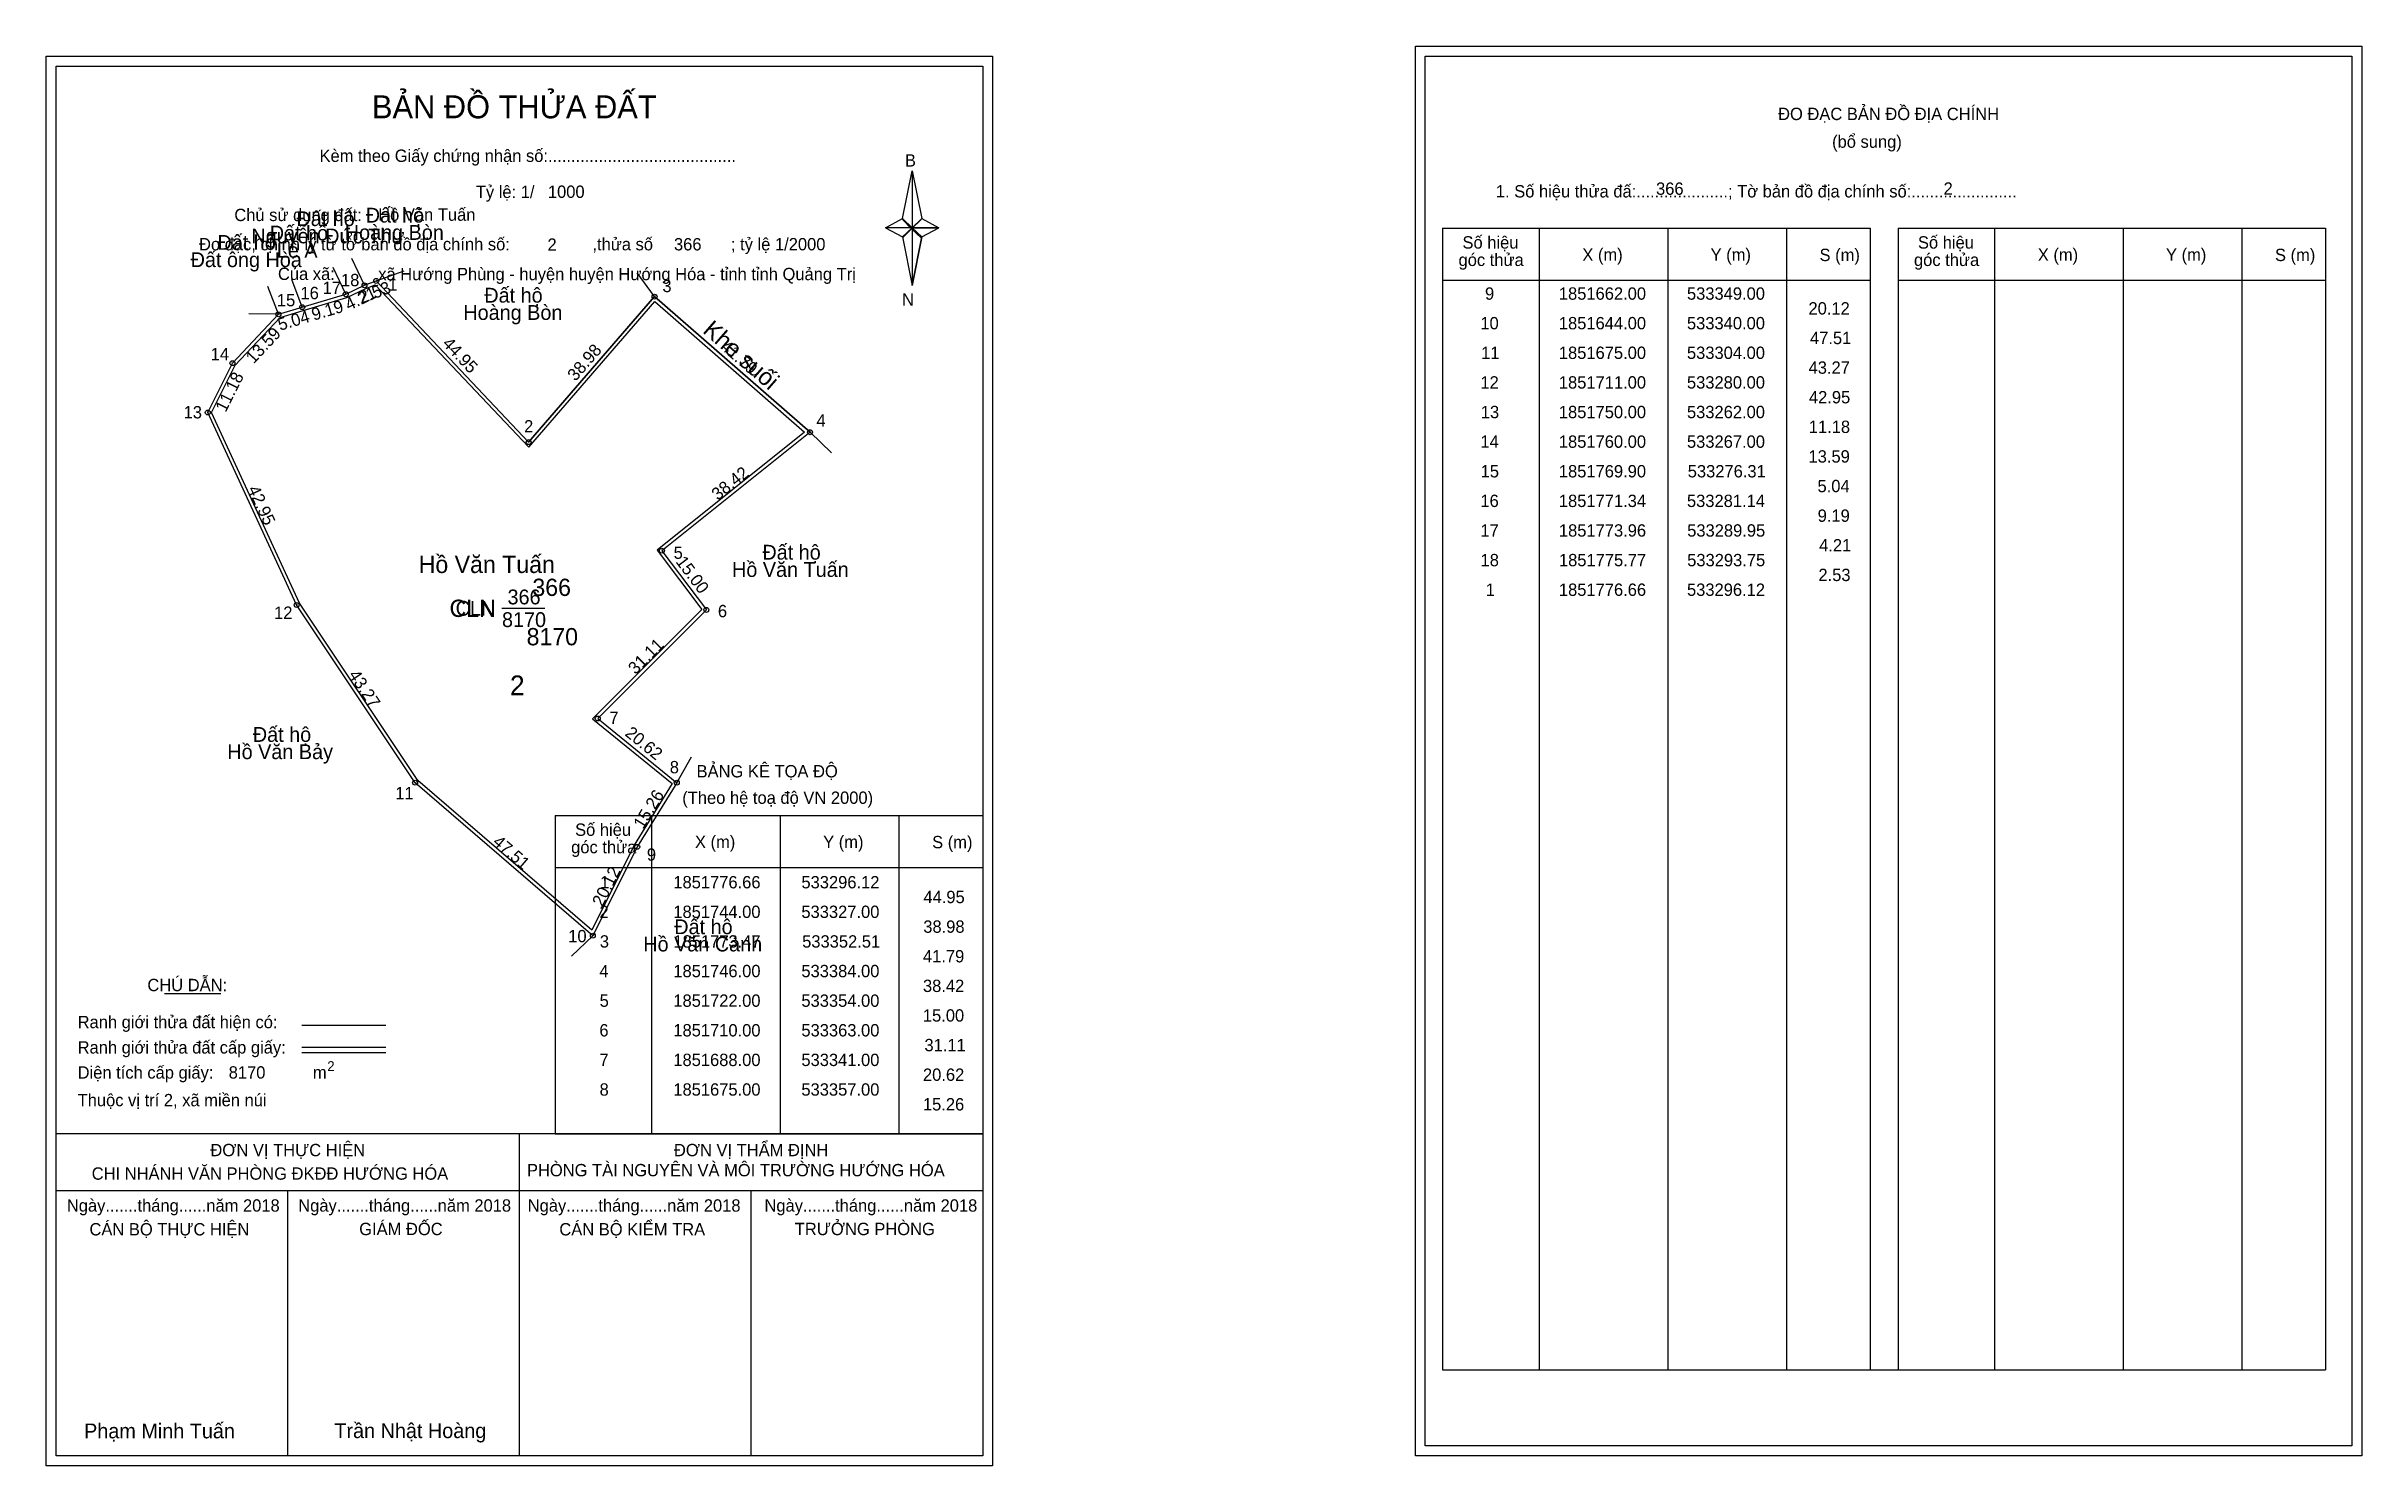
# Model space of a CAD drawing. Extents: x 533229 to 533698, y 1851537 to 1851824.
import ezdxf

# ---------------------------------------------------------------- set-up
doc = ezdxf.new("R2010")
doc.units = 0
for name, color, linetype in [('Level 1', 7, 'Continuous'), ('Level 10', 7, 'Continuous'), ('Level 11', 7, 'Continuous'), ('Level 13', 7, 'Continuous'), ('Level 2', 7, 'Continuous'), ('Level 22', 7, 'Continuous'), ('Level 27', 7, 'Continuous'), ('Level 3', 7, 'Continuous'), ('Level 36', 7, 'Continuous'), ('Level 4', 7, 'Continuous'), ('Level 49', 7, 'Continuous'), ('Level 5', 7, 'Continuous'), ('Level 53', 7, 'Continuous'), ('Level 55', 7, 'Continuous'), ('Level 6', 7, 'Continuous'), ('Level 63', 7, 'Continuous'), ('Level 7', 7, 'Continuous'), ('Level 9', 7, 'Continuous')]:
    doc.layers.add(name, color=color, linetype=linetype)

msp = doc.modelspace()

# ---------------------------------------------------------------- linework, layer by layer
at = {"layer": 'Level 1'}
for p, q in [((533231.3, 1851820.19), (533231.3, 1851820.19)), ((533508.62, 1851822.19), (533508.62, 1851822.19)), ((533402.72, 1851789.31), (533404.69, 1851798.95)), ((533404.69, 1851798.95), (533404.69, 1851787.43)), ((533404.69, 1851798.95), (533406.65, 1851789.31)), ((533399.27, 1851787.43), (533402.72, 1851789.31)), ((533402.72, 1851789.31), (533404.69, 1851787.43)), ((533404.54, 1851787.21), (533402.72, 1851789.09)), ((533404.69, 1851787.43), (533402.72, 1851785.59)), ((533404.54, 1851787.21), (533402.72, 1851785.37)), ((533402.72, 1851785.37), (533404.54, 1851787.21)), ((533406.51, 1851789.09), (533404.54, 1851787.21)), ((533404.54, 1851787.21), (533406.51, 1851789.09)), ((533406.51, 1851785.37), (533404.54, 1851787.21)), ((533406.65, 1851789.31), (533404.69, 1851787.43)), ((533404.69, 1851787.43), (533404.69, 1851775.73)), ((533404.69, 1851787.43), (533410.1, 1851787.43)), ((533404.69, 1851787.43), (533406.65, 1851785.59)), ((533406.65, 1851785.59), (533410.1, 1851787.43)), ((533512.15, 1851787.34), (533598.75, 1851787.34)), ((533531.74, 1851556.07), (533531.74, 1851787.34)), ((533557.81, 1851556.07), (533557.81, 1851787.34)), ((533581.79, 1851787.34), (533581.79, 1851556.07)), ((533598.75, 1851787.34), (533598.75, 1851556.07)), ((533604.41, 1851787.34), (533691.01, 1851787.34)), ((533624, 1851556.07), (533624, 1851787.34)), ((533650.07, 1851556.07), (533650.07, 1851787.34)), ((533674.04, 1851787.34), (533674.04, 1851556.07)), ((533691.01, 1851787.34), (533691.01, 1851556.07)), ((533402.72, 1851785.59), (533404.69, 1851775.73)), ((533406.65, 1851785.59), (533404.69, 1851775.73)), ((533512.15, 1851776.81), (533598.75, 1851776.81)), ((533604.41, 1851776.81), (533691.01, 1851776.81)), ((533332.39, 1851668.37), (533418.99, 1851668.37)), ((533351.98, 1851603.84), (533351.98, 1851668.37)), ((533378.05, 1851603.84), (533378.05, 1851668.37)), ((533402.02, 1851668.37), (533402.02, 1851603.84)), ((533332.39, 1851657.84), (533418.99, 1851657.84)), ((533253.21, 1851632.26), (533264.62, 1851632.26)), ((533281.08, 1851625.85), (533298.09, 1851625.85)), ((533281.08, 1851621.41), (533298.09, 1851621.41)), ((533281.08, 1851620.31), (533298.09, 1851620.31)), ((533338.12, 1851603.84), (533231.29, 1851603.84)), ((533418.99, 1851603.84), (533314.15, 1851603.84)), ((533325.14, 1851538.62), (533325.14, 1851603.84)), ((533332.39, 1851603.84), (533418.99, 1851603.84)), ((533418.99, 1851592.29), (533231.29, 1851592.29)), ((533278.22, 1851538.62), (533278.22, 1851592.29)), ((533372.07, 1851538.62), (533372.07, 1851592.29)), ((533512.15, 1851556.07), (533691.01, 1851556.07)), ((533418.99, 1851538.62), (533418.99, 1851538.62)), ((533696.32, 1851540.62), (533696.32, 1851540.62))]:
    msp.add_line(p, q, dxfattribs=at)
for points in [[(533402.72, 1851789.31), (533404.69, 1851798.95), (533404.69, 1851787.43)], [(533399.27, 1851787.43), (533402.72, 1851785.59), (533404.69, 1851787.43)], [(533404.69, 1851787.43), (533406.65, 1851789.31), (533410.1, 1851787.43)], [(533404.69, 1851787.43), (533404.69, 1851775.73), (533406.65, 1851785.59)]]:
    msp.add_lwpolyline(points, close=True, dxfattribs=at)
at = {"layer": 'Level 10'}
for p, q in [((533281.14, 1851771.34), (533289.95, 1851773.96)), ((533352.51, 1851773.47), (533327, 1851744)), ((533384, 1851746), (533352.51, 1851773.47))]:
    msp.add_line(p, q, dxfattribs=at)
for points in [[(533289.95, 1851773.96), (533293.75, 1851775.77), (533296.12, 1851776.66), (533327, 1851744), (533352.51, 1851773.47), (533384, 1851746), (533354, 1851722), (533363, 1851710), (533341, 1851688), (533357, 1851675), (533349, 1851662), (533340, 1851644), (533304, 1851675), (533280, 1851711), (533262, 1851750), (533267, 1851760), (533276.31, 1851769.9), (533281.14, 1851771.34)], [(533290.2, 1851773.3), (533294.02, 1851775.13), (533295.93, 1851775.84), (533327.02, 1851742.96), (533352.58, 1851772.48), (533382.91, 1851746.02), (533353.03, 1851722.12), (533362.08, 1851710.07), (533339.96, 1851687.95), (533356.08, 1851674.84), (533348.39, 1851662.34), (533339.78, 1851645.12), (533304.53, 1851675.47), (533280.61, 1851711.34), (533262.78, 1851749.99), (533267.58, 1851759.6), (533276.69, 1851769.28), (533281.34, 1851770.67)]]:
    msp.add_lwpolyline(points, close=True, dxfattribs=at)
at = {"layer": 'Level 11'}
for centre in [(533289.95, 1851773.96), (533289.95, 1851773.96), (533293.75, 1851775.77), (533296.12, 1851776.66), (533352.51, 1851773.47), (533276.31, 1851769.9), (533281.14, 1851771.34), (533267, 1851760), (533262, 1851750), (533384, 1851746), (533327, 1851744), (533354, 1851722), (533280, 1851711), (533363, 1851710), (533341, 1851688), (533304, 1851675), (533357, 1851675), (533349, 1851662), (533340, 1851644)]:
    msp.add_circle(centre, 0.5, dxfattribs=at)
at = {"layer": 'Level 27'}
for p, q in [((533289.95, 1851773.96), (533287.38, 1851779.38)), ((533293.75, 1851775.77), (533291.18, 1851781.19)), ((533296.12, 1851776.66), (533301.77, 1851778.69)), ((533352.51, 1851773.47), (533348.96, 1851778.31)), ((533276.31, 1851769.9), (533274.17, 1851775.51)), ((533281.14, 1851771.34), (533279.01, 1851776.95)), ((533276.31, 1851769.9), (533270.31, 1851769.96)), ((533384, 1851746), (533388.35, 1851741.86)), ((533357, 1851675), (533359.98, 1851680.21)), ((533340, 1851644), (533335.68, 1851639.84))]:
    msp.add_line(p, q, dxfattribs=at)
at = {"layer": 'Level 3'}
for p, q in [((533512.15, 1851787.34), (533512.15, 1851556.07)), ((533604.41, 1851787.34), (533604.41, 1851556.07)), ((533332.39, 1851668.37), (533332.39, 1851603.84))]:
    msp.add_line(p, q, dxfattribs=at)
at = {"layer": 'Level 63'}
for points in [[(533229.29, 1851822.19), (533420.99, 1851822.19), (533420.99, 1851536.62), (533229.29, 1851536.62)], [(533231.29, 1851820.19), (533418.99, 1851820.19), (533418.99, 1851538.62), (533231.29, 1851538.62)], [(533506.62, 1851824.19), (533698.32, 1851824.19), (533698.32, 1851538.62), (533506.62, 1851538.62)], [(533508.62, 1851822.19), (533696.32, 1851822.19), (533696.32, 1851540.62), (533508.62, 1851540.62)]]:
    msp.add_lwpolyline(points, close=True, dxfattribs=at)
at = {"layer": 'Level 9'}
msp.add_line((533321.6, 1851710.33), (533330.31, 1851710.33), dxfattribs=at)

# ---------------------------------------------------------------- texts
at = {"layer": 'Level 1'}
for s, height, p in [('BẢN ĐỒ THỬA ĐẤT', 4.6657, (533295.26, 1851809.6)), ('ĐO ĐẠC BẢN ĐỒ ĐỊA CHÍNH', 2.5, (533580.1, 1851809.25)), ('(bổ sung)', 2.5, (533591.04, 1851803.63)), ('Kèm theo Giấy chứng nhận số:.........................................', 2.5, (533284.64, 1851800.77)), ('B', 2.5, (533403.23, 1851799.83)), ('1. Số hiệu thửa đấ:....................; Tờ bản đồ địa chính số:.......................', 2.5, (533522.93, 1851793.57)), ('Chủ sử dụng đất:', 2.5, (533267.38, 1851788.78)), ('Đo đạc, chỉnh lý từ tờ bản đồ địa chính số:                  ,thửa số                 ; tỷ lệ 1/2000', 2.5, (533260.23, 1851782.85)), ('Số hiệu', 2.5, (533516.17, 1851783.21)), ('X (m)', 2.5, (533540.45, 1851780.73)), ('Y (m)', 2.5, (533566.43, 1851780.73)), ('S (m)', 2.5, (533588.5, 1851780.68)), ('Số hiệu', 2.5, (533608.43, 1851783.21)), ('X (m)', 2.5, (533632.71, 1851780.73)), ('Y (m)', 2.5, (533658.68, 1851780.73)), ('S (m)', 2.5, (533680.76, 1851780.68)), ('Của xã:', 2.5, (533276.22, 1851776.85)), ('góc thửa', 2.5, (533515.37, 1851779.68)), ('góc thửa', 2.5, (533607.63, 1851779.68)), ('N', 2.5, (533402.63, 1851771.66)), ('BẢNG KÊ TỌA ĐỘ', 2.5, (533361.02, 1851676.07)), ('(Theo hệ toạ độ VN 2000)', 2.5, (533358.12, 1851670.71)), ('Số hiệu', 2.5, (533336.41, 1851664.23)), ('góc thửa', 2.5, (533335.61, 1851660.7)), ('X (m)', 2.5, (533360.69, 1851661.76)), ('Y (m)', 2.5, (533386.66, 1851661.76)), ('S (m)', 2.5, (533408.74, 1851661.71)), ('CHÚ DẪN:', 2.5, (533249.77, 1851632.76)), ('Ranh giới thửa đất hiện có:', 2.5, (533235.64, 1851625.26)), ('Ranh giới thửa đất cấp giấy:', 2.5, (533235.64, 1851620.12)), ('2', 2, (533286.2, 1851616.57)), ('Diện tích cấp giấy:', 2.5, (533235.64, 1851615.04)), ('m', 2.5, (533283.3, 1851615.06)), ('Thuộc vị trí 2, xã miền núi', 2.5, (533235.64, 1851609.44)), ('ĐƠN VỊ THỰC HIỆN', 2.5, (533262.53, 1851599.32)), ('ĐƠN VỊ THẨM ĐỊNH', 2.5, (533356.43, 1851599.32)), ('CHI NHÁNH VĂN PHÒNG ĐKĐĐ HƯỚNG HÓA', 2.5, (533238.49, 1851594.56)), ('PHÒNG TÀI NGUYÊN VÀ MÔI TRƯỜNG HƯỚNG HÓA', 2.5, (533326.66, 1851595.25)), ('Ngày.......tháng......năm 2018', 2.5, (533233.46, 1851588.09)), ('Ngày.......tháng......năm 2018', 2.5, (533280.33, 1851588.09)), ('Ngày.......tháng......năm 2018', 2.5, (533326.81, 1851588.09)), ('Ngày.......tháng......năm 2018', 2.5, (533374.77, 1851588.09)), ('CÁN BỘ THỰC HIỆN', 2.5, (533238.04, 1851583.27)), ('GIÁM ĐỐC', 2.5, (533292.68, 1851583.33)), ('CÁN BỘ KIỂM TRA', 2.5, (533333.22, 1851583.27)), ('TRƯỞNG PHÒNG', 2.5, (533380.91, 1851583.33)), ('Phạm Minh Tuấn', 3, (533236.95, 1851542.16)), ('Trần Nhật Hoàng', 3, (533287.65, 1851542.21))]:
    msp.add_text(s, height=height, dxfattribs=at).set_placement(p)
at = {"layer": 'Level 11'}
msp.add_text('Tỷ lệ: 1/', height=2.5, dxfattribs=at).set_placement((533316.3, 1851793.46))
at = {"layer": 'Level 13'}
for s, p in [('366', (533322.72, 1851711.13)), ('CLN', (533312.21, 1851708.83)), ('8170', (533321.6, 1851706.53))]:
    msp.add_text(s, height=3, dxfattribs=at).set_placement(p)
at = {"layer": 'Level 2'}
msp.add_text('Hồ Văn Tuấn', height=3.5, dxfattribs=at).set_placement((533304.73, 1851717.48))
at = {"layer": 'Level 22'}
msp.add_text('Khe suối', height=3.5, rotation=318.9005, dxfattribs=at).set_placement((533362.07, 1851766.32))
at = {"layer": 'Level 3'}
msp.add_text('CLN', height=3.5, dxfattribs=at).set_placement((533310.97, 1851708.58))
at = {"layer": 'Level 36'}
for s, p in [(' Nguyễn Đức Thư', (533269.73, 1851784.27)), ('Đất hộ', (533274.56, 1851784.86)), ('Đất hộ', (533279.96, 1851787.77)), ('Hoàng Bòn', (533289.75, 1851784.98)), ('Đất hộ', (533294, 1851788.48)), ('Đất ông Hòa', (533258.53, 1851779.46)), ('Đất hộ', (533263.96, 1851782.96)), ('Lê A', (533275.99, 1851781.36)), ('Đất hộ', (533318.02, 1851772.26)), ('Hoàng Bòn', (533313.77, 1851768.76)), ('Đất hộ', (533374.35, 1851720.19)), ('Hồ Văn Tuấn', (533368.2, 1851716.69)), ('Đất hộ', (533271.13, 1851683.27)), ('Hồ Văn Bảy', (533265.96, 1851679.77)), ('Đất hộ', (533356.5, 1851644.31)), ('Hồ Văn Cảnh', (533350.22, 1851640.81))]:
    msp.add_text(s, height=3, dxfattribs=at).set_placement(p)
at = {"layer": 'Level 4'}
msp.add_text('366', height=3.5, dxfattribs=at).set_placement((533327.76, 1851712.83))
at = {"layer": 'Level 49'}
for s, rotation, p in [('4.21', 25.4692, (533290.56, 1851770.59)), ('2.53', 20.5825, (533293.21, 1851772.04)), ('5.04', 16.6012, (533276.63, 1851766.55)), ('9.19', 16.5619, (533283.46, 1851768.59)), ('13.59', 46.7592, (533271.27, 1851759.72)), ('44.95', 313.3953, (533309.37, 1851763.81)), ('38.98', 49.1197, (533336.5, 1851756.2)), ('41.79', 318.9005, (533365.71, 1851763.02)), ('11.18', 63.4349, (533265.64, 1851749.9)), ('38.42', 38.6598, (533365.32, 1851732.08)), ('42.95', 294.7751, (533270.04, 1851734.5)), ('15.00', 306.8699, (533356.69, 1851719.75)), ('31.11', 45, (533348.66, 1851696.79)), ('43.27', 303.6901, (533290.41, 1851696.83)), ('20.62', 320.9061, (533346.34, 1851684.69)), ('15.26', 58.3925, (533350.18, 1851665.44)), ('47.51', 319.2679, (533319.54, 1851662.67)), ('20.12', 63.4349, (533341.96, 1851649.71))]:
    msp.add_text(s, height=2.5, rotation=rotation, dxfattribs=at).set_placement(p)
at = {"layer": 'Level 5'}
msp.add_text('8170', height=3.5, dxfattribs=at).set_placement((533326.59, 1851702.83))
at = {"layer": 'Level 53'}
for s, p in [('9', (533520.73, 1851772.85)), ('1851662.00', (533535.69, 1851772.85)), ('533349.00', (533561.64, 1851772.85)), ('10', (533519.79, 1851766.85)), ('1851644.00', (533535.69, 1851766.85)), ('533340.00', (533561.64, 1851766.85)), ('20.12', (533586.26, 1851769.85)), ('47.51', (533586.56, 1851763.85)), ('11', (533519.95, 1851760.85)), ('1851675.00', (533535.69, 1851760.85)), ('533304.00', (533561.64, 1851760.85)), ('43.27', (533586.28, 1851757.85)), ('12', (533519.8, 1851754.85)), ('1851711.00', (533535.69, 1851754.85)), ('533280.00', (533561.64, 1851754.85)), ('42.95', (533586.35, 1851751.85)), ('13', (533519.88, 1851748.85)), ('1851750.00', (533535.69, 1851748.85)), ('533262.00', (533561.64, 1851748.85)), ('14', (533519.79, 1851742.85)), ('1851760.00', (533535.69, 1851742.85)), ('533267.00', (533561.64, 1851742.85)), ('11.18', (533586.32, 1851745.85)), ('13.59', (533586.27, 1851739.85)), ('15', (533519.85, 1851736.85)), ('1851769.90', (533535.69, 1851736.85)), ('533276.31', (533561.8, 1851736.85)), ('5.04', (533588.09, 1851733.85)), ('16', (533519.8, 1851730.85)), ('1851771.34', (533535.69, 1851730.85)), ('533281.14', (533561.64, 1851730.85)), ('17', (533519.81, 1851724.85)), ('1851773.96', (533535.7, 1851724.85)), ('533289.95', (533561.69, 1851724.85)), ('9.19', (533588.12, 1851727.85)), ('4.21', (533588.41, 1851721.85)), ('18', (533519.83, 1851718.85)), ('1851775.77', (533535.71, 1851718.85)), ('533293.75', (533561.69, 1851718.85)), ('2.53', (533588.27, 1851715.85)), ('1', (533520.87, 1851712.85)), ('1851776.66', (533535.7, 1851712.85)), ('533296.12', (533561.65, 1851712.85)), ('1', (533341.49, 1851653.59)), ('1851776.66', (533356.31, 1851653.59)), ('533296.12', (533382.26, 1851653.59)), ('44.95', (533406.97, 1851650.59)), ('2', (533341.34, 1851647.59)), ('1851744.00', (533356.31, 1851647.59)), ('533327.00', (533382.25, 1851647.59)), ('38.98', (533406.94, 1851644.59)), ('3', (533341.42, 1851641.59)), ('1851773.47', (533356.32, 1851641.59)), ('533352.51', (533382.41, 1851641.59)), ('4', (533341.33, 1851635.59)), ('1851746.00', (533356.31, 1851635.59)), ('533384.00', (533382.25, 1851635.59)), ('41.79', (533406.88, 1851638.59)), ('38.42', (533406.88, 1851632.59)), ('5', (533341.38, 1851629.59)), ('1851722.00', (533356.31, 1851629.59)), ('533354.00', (533382.25, 1851629.59)), ('15.00', (533406.86, 1851626.59)), ('6', (533341.33, 1851623.59)), ('1851710.00', (533356.31, 1851623.59)), ('533363.00', (533382.25, 1851623.59)), ('31.11', (533407.18, 1851620.59)), ('7', (533341.34, 1851617.59)), ('1851688.00', (533356.31, 1851617.59)), ('533341.00', (533382.25, 1851617.59)), ('8', (533341.37, 1851611.59)), ('1851675.00', (533356.31, 1851611.59)), ('533357.00', (533382.25, 1851611.59)), ('20.62', (533406.88, 1851614.59)), ('15.26', (533406.87, 1851608.59))]:
    msp.add_text(s, height=2.5, dxfattribs=at).set_placement(p)
at = {"layer": 'Level 55'}
for s, height, p in [('17', 0.4, (533289.67, 1851773.96)), ('0', 0.11, (533289.91, 1851773.85)), ('0', 0.11, (533289.91, 1851773.85)), ('18', 0.4, (533293.47, 1851775.77)), ('0', 0.11, (533293.71, 1851775.66)), ('0', 0.11, (533293.71, 1851775.66)), ('0', 0.11, (533293.71, 1851775.66)), ('1', 0.4, (533296.01, 1851776.66)), ('0', 0.11, (533296.08, 1851776.55)), ('0', 0.11, (533296.08, 1851776.55)), ('0', 0.11, (533296.08, 1851776.55)), ('0', 0.11, (533296.08, 1851776.55)), ('3', 0.4, (533352.39, 1851773.47)), ('0', 0.11, (533352.47, 1851773.36)), ('0', 0.11, (533352.47, 1851773.36)), ('0', 0.11, (533352.47, 1851773.36)), ('15', 0.4, (533276.03, 1851769.9)), ('367', 0.11, (533276.19, 1851769.79)), ('0', 0.11, (533276.27, 1851769.79)), ('16', 0.4, (533280.86, 1851771.34)), ('0', 0.11, (533281.1, 1851771.23)), ('0', 0.11, (533281.1, 1851771.23)), ('14', 0.4, (533266.71, 1851760)), ('367', 0.11, (533266.88, 1851759.89)), ('13', 0.4, (533261.73, 1851750)), ('367', 0.11, (533261.88, 1851749.89)), ('4', 0.4, (533383.86, 1851746)), ('0', 0.11, (533383.96, 1851745.89)), ('0', 0.11, (533383.96, 1851745.89)), ('2', 0.4, (533326.86, 1851744)), ('0', 0.11, (533326.96, 1851743.89)), ('0', 0.11, (533326.96, 1851743.89)), ('5', 0.4, (533353.87, 1851722)), ('0', 0.11, (533353.96, 1851721.89)), ('12', 0.4, (533279.72, 1851711)), ('367', 0.11, (533279.88, 1851710.89)), ('6', 0.4, (533362.86, 1851710)), ('0', 0.11, (533362.96, 1851709.89)), ('7', 0.4, (533340.87, 1851688)), ('0', 0.11, (533340.96, 1851687.89)), ('11', 0.4, (533303.74, 1851675)), ('367', 0.11, (533303.88, 1851674.89)), ('8', 0.4, (533356.87, 1851675)), ('368', 0.11, (533356.88, 1851674.89)), ('0', 0.11, (533356.96, 1851674.89)), ('9', 0.4, (533348.86, 1851662)), ('368', 0.11, (533348.88, 1851661.89)), ('10', 0.4, (533339.72, 1851644)), ('368', 0.11, (533339.88, 1851643.89)), ('367', 0.11, (533339.88, 1851643.89))]:
    msp.add_text(s, height=height, dxfattribs=at).set_placement(p)
at = {"layer": 'Level 6'}
for s, p in [('366', (533555.38, 1851794.11)), ('2', (533613.62, 1851794.13)), ('1000', (533330.9, 1851793.48)), ('Hồ Văn Tuấn', (533296.52, 1851788.84)), ('2', (533330.82, 1851782.76)), ('366', (533356.44, 1851782.84)), ('xã Hướng Phùng - huyện huyện Hướng Hóa - tỉnh tỉnh Quảng Trị', (533296.53, 1851776.8)), ('8170', (533266.24, 1851615.05))]:
    msp.add_text(s, height=2.5, dxfattribs=at).set_placement(p)
at = {"layer": 'Level 7'}
msp.add_text('2', height=4, dxfattribs=at).set_placement((533323.21, 1851692.72))
at = {"layer": 'Level 9'}
for s, p in [('18', (533288.99, 1851775.59)), ('15', (533276, 1851771.52)), ('16', (533280.78, 1851772.96)), ('17', (533285.26, 1851774.01)), ('1', (533298.54, 1851774.67)), ('3', (533354.1, 1851774.39)), ('14', (533262.59, 1851760.58)), ('13', (533257.11, 1851748.8)), ('2', (533326.08, 1851745.95)), ('4', (533385.3, 1851747.12)), ('5', (533356.37, 1851720.35)), ('12', (533275.44, 1851708.19)), ('6', (533365.34, 1851708.52)), ('7', (533343.36, 1851686.91)), ('8', (533355.59, 1851676.9)), ('11', (533299.98, 1851671.63)), ('9', (533350.95, 1851659.19)), ('10', (533335.02, 1851642.66))]:
    msp.add_text(s, height=2.5, dxfattribs=at).set_placement(p)

doc.saveas('drawing.dxf')
